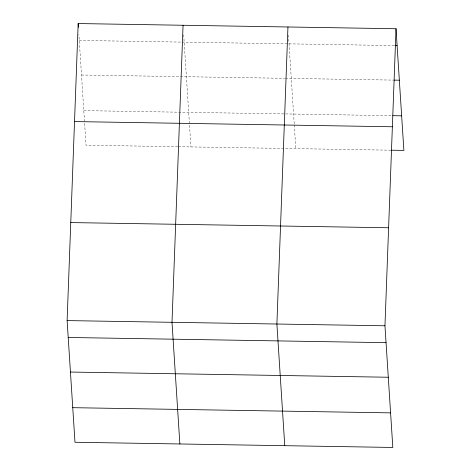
<?xml version="1.0" encoding="UTF-8"?>
<svg xmlns="http://www.w3.org/2000/svg" width="471" height="471" viewBox="0 0 471 471"><rect width="100%" height="100%" fill="white"/><g stroke="black" fill="none" stroke-linecap="round" stroke-linejoin="round"><path stroke-width="0.35" stroke-dasharray="2.35 1.77" d="M79.263 40.429L181.217 42.096M181.953 42.107L394.168 45.569M81.501 75.007L284.678 78.327M285.408 78.339L393.462 80.105M83.803 110.632L392.09 115.672M177.726 146.711L86.04 145.215L78.887 34.56M178.462 146.722L390.653 150.19M288.47 35.048L294.234 124.144M294.281 124.868L295.817 148.642M183.678 34.801L190.932 146.928"/><path stroke-width="0.71" d="M396.017 28.743L384.96 325.785L392.826 447.45L74.983 442.257L67.117 320.592L78.174 23.55L396.017 28.743L403.882 150.408L391.389 150.202M183.06 25.263L172.003 322.305L179.869 443.97M287.952 26.977L276.895 324.019L284.761 445.684M394.904 45.581L397.106 45.622M394.198 80.117L399.343 80.2M392.826 115.683L401.651 115.825M74.524 121.577L392.367 126.764M70.762 222.571L388.61 227.764M67.117 320.592L384.96 325.785M68.207 337.472L386.049 342.664M70.444 372.049L388.287 377.242M72.746 407.68L390.589 412.873M78.174 23.55L78.41 27.218"/></g></svg>
